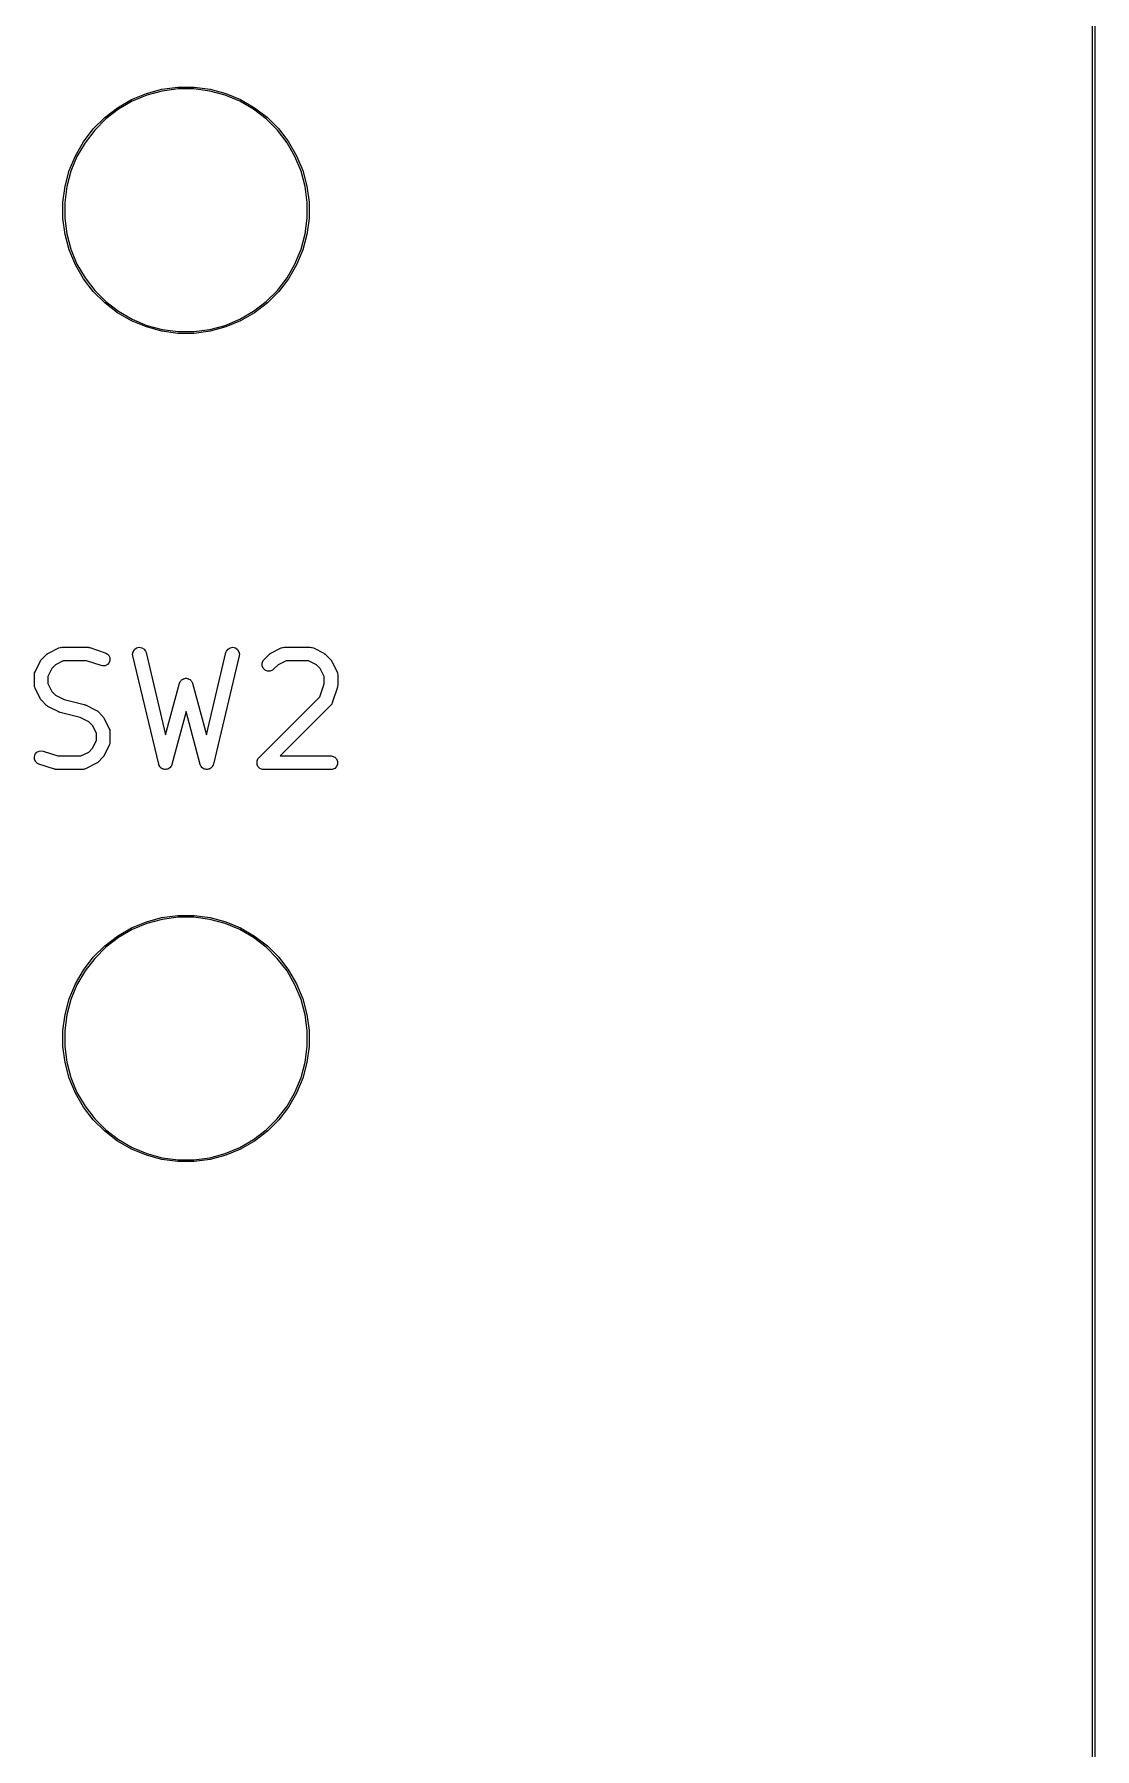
# Model space of a CAD drawing. Header units: inches. Extents: x 3.57 to 5.54, y -5.78 to -1.8.
# Drawn here: x 4.768 to 5.536, y -4.964 to -3.722 of the extents above; entities that cross this region are included whole.
import ezdxf

# ---------------------------------------------------------------- set-up
doc = ezdxf.new("R2010")
doc.units = ezdxf.units.IN
doc.header["$MEASUREMENT"] = 0
doc.layers.add('F.Silkscreen', color=41, linetype='CONTINUOUS', true_color=0xf2eda1)

msp = doc.modelspace()

# ---------------------------------------------------------------- linework, layer by layer
at = {"layer": 'F.Silkscreen', "linetype": 'CONTINUOUS'}
for p, q in [((5.5342, -5.7793), (5.5342, -1.8044)), ((5.5357, -1.8036), (5.5357, -5.78)), ((4.8488, -3.7653), (4.86, -3.7623)), ((4.86, -3.7623), (4.8716, -3.7608)), ((4.8717, -3.7621), (4.8603, -3.7636)), ((4.8716, -3.7608), (4.8833, -3.7608)), ((4.8832, -3.7621), (4.8717, -3.7621)), ((4.8946, -3.7636), (4.8832, -3.7621)), ((4.8833, -3.7608), (4.8949, -3.7623)), ((4.8949, -3.7623), (4.9062, -3.7653)), ((4.8278, -3.7757), (4.838, -3.7698)), ((4.8385, -3.771), (4.8286, -3.7767)), ((4.838, -3.7698), (4.8488, -3.7653)), ((4.8492, -3.7666), (4.8385, -3.771)), ((4.8603, -3.7636), (4.8492, -3.7666)), ((4.9058, -3.7666), (4.8946, -3.7636)), ((4.9164, -3.771), (4.9058, -3.7666)), ((4.9062, -3.7653), (4.917, -3.7698)), ((4.9264, -3.7767), (4.9164, -3.771)), ((4.917, -3.7698), (4.9271, -3.7757)), ((4.8103, -3.791), (4.8186, -3.7828)), ((4.8194, -3.7838), (4.8113, -3.7919)), ((4.8186, -3.7828), (4.8278, -3.7757)), ((4.8286, -3.7767), (4.8194, -3.7838)), ((4.9355, -3.7838), (4.9264, -3.7767)), ((4.9271, -3.7757), (4.9364, -3.7828)), ((4.9437, -3.7919), (4.9355, -3.7838)), ((4.9364, -3.7828), (4.9446, -3.791)), ((4.8032, -3.8003), (4.8103, -3.791)), ((4.8113, -3.7919), (4.8043, -3.801)), ((4.9507, -3.801), (4.9437, -3.7919)), ((4.9446, -3.791), (4.9518, -3.8003)), ((4.7929, -3.8212), (4.7974, -3.8104)), ((4.7985, -3.811), (4.7941, -3.8216)), ((4.7974, -3.8104), (4.8032, -3.8003)), ((4.8043, -3.801), (4.7985, -3.811)), ((4.9564, -3.811), (4.9507, -3.801)), ((4.9518, -3.8003), (4.9576, -3.8104)), ((4.9608, -3.8216), (4.9564, -3.811)), ((4.9576, -3.8104), (4.9621, -3.8212)), ((4.7899, -3.8325), (4.7929, -3.8212)), ((4.7941, -3.8216), (4.7911, -3.8328)), ((4.9638, -3.8328), (4.9608, -3.8216)), ((4.9621, -3.8212), (4.9651, -3.8325)), ((4.7883, -3.8441), (4.7899, -3.8325)), ((4.7911, -3.8328), (4.7896, -3.8442)), ((4.9653, -3.8442), (4.9638, -3.8328)), ((4.9651, -3.8325), (4.9666, -3.8441)), ((4.7883, -3.8442), (4.7883, -3.8441)), ((4.7883, -3.8558), (4.7883, -3.8442)), ((4.7896, -3.8442), (4.7896, -3.8557)), ((4.9653, -3.8557), (4.9653, -3.8442)), ((4.9666, -3.8441), (4.9666, -3.8558)), ((4.7899, -3.8674), (4.7883, -3.8558)), ((4.7896, -3.8557), (4.7911, -3.8671)), ((4.9638, -3.8671), (4.9653, -3.8557)), ((4.9666, -3.8558), (4.9651, -3.8674)), ((4.7929, -3.8787), (4.7899, -3.8674)), ((4.7911, -3.8671), (4.7941, -3.8782)), ((4.9608, -3.8782), (4.9638, -3.8671)), ((4.9651, -3.8674), (4.9621, -3.8787)), ((4.7974, -3.8894), (4.7929, -3.8787)), ((4.7941, -3.8782), (4.7985, -3.8889)), ((4.9564, -3.8889), (4.9608, -3.8782)), ((4.9621, -3.8787), (4.9576, -3.8894)), ((4.8032, -3.8996), (4.7974, -3.8894)), ((4.7985, -3.8889), (4.8043, -3.8988)), ((4.8043, -3.8988), (4.8113, -3.908)), ((4.9437, -3.908), (4.9507, -3.8988)), ((4.9507, -3.8988), (4.9564, -3.8889)), ((4.9576, -3.8894), (4.9518, -3.8996)), ((4.8103, -3.9088), (4.8032, -3.8996)), ((4.8186, -3.9171), (4.8103, -3.9088)), ((4.8113, -3.908), (4.8194, -3.9161)), ((4.9355, -3.9161), (4.9437, -3.908)), ((4.9446, -3.9088), (4.9364, -3.9171)), ((4.9518, -3.8996), (4.9446, -3.9088)), ((4.8278, -3.9242), (4.8186, -3.9171)), ((4.8194, -3.9161), (4.8286, -3.9231)), ((4.838, -3.9301), (4.8278, -3.9242)), ((4.8286, -3.9231), (4.8385, -3.9289)), ((4.9164, -3.9289), (4.9264, -3.9231)), ((4.9271, -3.9242), (4.917, -3.9301)), ((4.9264, -3.9231), (4.9355, -3.9161)), ((4.9364, -3.9171), (4.9271, -3.9242)), ((4.8488, -3.9345), (4.838, -3.9301)), ((4.8385, -3.9289), (4.8492, -3.9333)), ((4.86, -3.9376), (4.8488, -3.9345)), ((4.8492, -3.9333), (4.8603, -3.9363)), ((4.8603, -3.9363), (4.8717, -3.9378)), ((4.8832, -3.9378), (4.8946, -3.9363)), ((4.8946, -3.9363), (4.9058, -3.9333)), ((4.9062, -3.9345), (4.8949, -3.9376)), ((4.9058, -3.9333), (4.9164, -3.9289)), ((4.917, -3.9301), (4.9062, -3.9345)), ((4.8716, -3.9391), (4.86, -3.9376)), ((4.8833, -3.9391), (4.8716, -3.9391)), ((4.8717, -3.9378), (4.8832, -3.9378)), ((4.8949, -3.9376), (4.8833, -3.9391)), ((4.7728, -4.1754), (4.7765, -4.1717)), ((4.7765, -4.1717), (4.7769, -4.1714)), ((4.7769, -4.1714), (4.777, -4.1713)), ((4.777, -4.1713), (4.7771, -4.1712)), ((4.7771, -4.1712), (4.7772, -4.1711)), ((4.7772, -4.1711), (4.7774, -4.171)), ((4.7774, -4.171), (4.7778, -4.1708)), ((4.7778, -4.1708), (4.7853, -4.167)), ((4.7853, -4.167), (4.7862, -4.1667)), ((4.7862, -4.1667), (4.7864, -4.1667)), ((4.7864, -4.1667), (4.7865, -4.1666)), ((4.7865, -4.1666), (4.7875, -4.1665)), ((4.7875, -4.1665), (4.8062, -4.1665)), ((4.8062, -4.1665), (4.8067, -4.1665)), ((4.8067, -4.1665), (4.8068, -4.1665)), ((4.8068, -4.1665), (4.807, -4.1666)), ((4.807, -4.1666), (4.8072, -4.1666)), ((4.8072, -4.1666), (4.8073, -4.1666)), ((4.8073, -4.1666), (4.8078, -4.1667)), ((4.8078, -4.1667), (4.819, -4.1705)), ((4.819, -4.1705), (4.8199, -4.1709)), ((4.8199, -4.1709), (4.8214, -4.1721)), ((4.8214, -4.1721), (4.8222, -4.1739)), ((4.8388, -4.1716), (4.8391, -4.1697)), ((4.8389, -4.1726), (4.8388, -4.1716)), ((4.8577, -4.2513), (4.8389, -4.1726)), ((4.8391, -4.1697), (4.8401, -4.1681)), ((4.8401, -4.1681), (4.8417, -4.1669)), ((4.8417, -4.1669), (4.8435, -4.1665)), ((4.8435, -4.1665), (4.8454, -4.1668)), ((4.8454, -4.1668), (4.8471, -4.1678)), ((4.8471, -4.1678), (4.8482, -4.1694)), ((4.8482, -4.1694), (4.8485, -4.1703)), ((4.8485, -4.1703), (4.8627, -4.23)), ((4.8922, -4.23), (4.9064, -4.1703)), ((4.916, -4.1726), (4.8973, -4.2513)), ((4.9064, -4.1703), (4.9067, -4.1694)), ((4.9067, -4.1694), (4.9079, -4.1678)), ((4.9079, -4.1678), (4.9095, -4.1668)), ((4.9095, -4.1668), (4.9114, -4.1665)), ((4.9114, -4.1665), (4.9133, -4.1669)), ((4.9133, -4.1669), (4.9148, -4.1681)), ((4.9148, -4.1681), (4.9158, -4.1697)), ((4.9158, -4.1697), (4.9161, -4.1716)), ((4.9161, -4.1716), (4.916, -4.1726)), ((4.934, -4.1754), (4.9377, -4.1717)), ((4.9377, -4.1717), (4.9381, -4.1714)), ((4.9381, -4.1714), (4.9382, -4.1713)), ((4.9382, -4.1713), (4.9383, -4.1712)), ((4.9383, -4.1712), (4.9385, -4.1711)), ((4.9385, -4.1711), (4.9386, -4.171)), ((4.9386, -4.171), (4.939, -4.1708)), ((4.939, -4.1708), (4.9465, -4.167)), ((4.9465, -4.167), (4.9474, -4.1667)), ((4.9474, -4.1667), (4.9476, -4.1667)), ((4.9476, -4.1667), (4.9478, -4.1666)), ((4.9478, -4.1666), (4.9487, -4.1665)), ((4.9487, -4.1665), (4.9675, -4.1665)), ((4.9675, -4.1665), (4.9684, -4.1666)), ((4.9684, -4.1666), (4.9686, -4.1667)), ((4.9686, -4.1667), (4.9688, -4.1667)), ((4.9688, -4.1667), (4.9697, -4.167)), ((4.9697, -4.167), (4.9772, -4.1708)), ((4.9772, -4.1708), (4.9776, -4.171)), ((4.9776, -4.171), (4.9777, -4.1711)), ((4.9777, -4.1711), (4.9778, -4.1712)), ((4.9778, -4.1712), (4.978, -4.1713)), ((4.978, -4.1713), (4.9781, -4.1714)), ((4.9781, -4.1714), (4.9784, -4.1717)), ((4.9784, -4.1717), (4.9822, -4.1754)), ((4.7677, -4.1851), (4.7681, -4.1842)), ((4.7677, -4.1853), (4.7677, -4.1851)), ((4.7681, -4.1842), (4.7718, -4.1767)), ((4.7718, -4.1767), (4.7721, -4.1763)), ((4.7721, -4.1762), (4.7723, -4.176)), ((4.7721, -4.1763), (4.7721, -4.1762)), ((4.7723, -4.1759), (4.7724, -4.1758)), ((4.7723, -4.176), (4.7723, -4.1759)), ((4.7724, -4.1758), (4.7728, -4.1754)), ((4.7803, -4.1818), (4.7774, -4.1876)), ((4.7829, -4.1792), (4.7803, -4.1818)), ((4.7886, -4.1763), (4.7829, -4.1792)), ((4.8054, -4.1763), (4.7886, -4.1763)), ((4.8159, -4.1798), (4.8054, -4.1763)), ((4.8169, -4.18), (4.8159, -4.1798)), ((4.8188, -4.1799), (4.8169, -4.18)), ((4.8205, -4.179), (4.8188, -4.1799)), ((4.8218, -4.1776), (4.8205, -4.179)), ((4.8224, -4.1758), (4.8218, -4.1776)), ((4.8222, -4.1739), (4.8224, -4.1758)), ((4.9326, -4.178), (4.9334, -4.1762)), ((4.9326, -4.1799), (4.9326, -4.178)), ((4.9334, -4.1816), (4.9326, -4.1799)), ((4.9334, -4.1762), (4.934, -4.1754)), ((4.9347, -4.183), (4.9334, -4.1816)), ((4.9365, -4.1837), (4.9347, -4.183)), ((4.9384, -4.1837), (4.9365, -4.1837)), ((4.9402, -4.183), (4.9384, -4.1837)), ((4.9409, -4.1824), (4.9402, -4.183)), ((4.9441, -4.1792), (4.9409, -4.1824)), ((4.9499, -4.1763), (4.9441, -4.1792)), ((4.9663, -4.1763), (4.9499, -4.1763)), ((4.972, -4.1792), (4.9663, -4.1763)), ((4.9747, -4.1818), (4.972, -4.1792)), ((4.9775, -4.1876), (4.9747, -4.1818)), ((4.9822, -4.1754), (4.9825, -4.1758)), ((4.9825, -4.1758), (4.9826, -4.1759)), ((4.9826, -4.1759), (4.9827, -4.176)), ((4.9827, -4.176), (4.9828, -4.1762)), ((4.9828, -4.1762), (4.9828, -4.1763)), ((4.9828, -4.1763), (4.9831, -4.1767)), ((4.9831, -4.1767), (4.9869, -4.1842)), ((4.9869, -4.1842), (4.9872, -4.1851)), ((4.9872, -4.1851), (4.9872, -4.1853)), ((4.7676, -4.1864), (4.7677, -4.1855)), ((4.7676, -4.1939), (4.7676, -4.1864)), ((4.7677, -4.1949), (4.7676, -4.1939)), ((4.7677, -4.1855), (4.7677, -4.1853)), ((4.7677, -4.195), (4.7677, -4.1949)), ((4.7677, -4.1952), (4.7677, -4.195)), ((4.7681, -4.1961), (4.7677, -4.1952)), ((4.7718, -4.2036), (4.7681, -4.1961)), ((4.7774, -4.1876), (4.7774, -4.1927)), ((4.7774, -4.1927), (4.7803, -4.1985)), ((4.8627, -4.23), (4.8727, -4.1926)), ((4.8727, -4.1926), (4.8728, -4.1924)), ((4.8728, -4.1923), (4.8729, -4.1922)), ((4.8728, -4.1924), (4.8728, -4.1923)), ((4.8729, -4.1922), (4.8731, -4.1917)), ((4.8731, -4.1917), (4.8734, -4.1912)), ((4.8734, -4.1912), (4.8738, -4.1907)), ((4.8738, -4.1907), (4.874, -4.1905)), ((4.874, -4.1905), (4.8742, -4.1902)), ((4.8742, -4.1902), (4.8748, -4.1899)), ((4.8748, -4.1899), (4.8753, -4.1895)), ((4.8753, -4.1895), (4.8756, -4.1894)), ((4.8756, -4.1894), (4.8759, -4.1893)), ((4.8759, -4.1893), (4.8765, -4.1892)), ((4.8765, -4.1892), (4.8772, -4.189)), ((4.8772, -4.189), (4.8775, -4.189)), ((4.8775, -4.189), (4.8778, -4.189)), ((4.8778, -4.189), (4.8784, -4.1892)), ((4.8784, -4.1892), (4.8791, -4.1893)), ((4.8791, -4.1893), (4.8793, -4.1894)), ((4.8793, -4.1894), (4.8796, -4.1895)), ((4.8796, -4.1895), (4.8802, -4.1899)), ((4.8802, -4.1899), (4.8807, -4.1902)), ((4.8807, -4.1902), (4.8809, -4.1905)), ((4.8809, -4.1905), (4.8812, -4.1907)), ((4.8812, -4.1907), (4.8815, -4.1912)), ((4.8815, -4.1912), (4.8819, -4.1917)), ((4.8819, -4.1917), (4.8821, -4.1922)), ((4.8821, -4.1922), (4.8821, -4.1923)), ((4.8821, -4.1923), (4.8821, -4.1924)), ((4.8821, -4.1924), (4.8822, -4.1926)), ((4.8822, -4.1926), (4.8922, -4.23)), ((4.9744, -4.2025), (4.9775, -4.1931)), ((4.9775, -4.1931), (4.9775, -4.1876)), ((4.9871, -4.1955), (4.9834, -4.2067)), ((4.9872, -4.195), (4.9871, -4.1955)), ((4.9872, -4.1853), (4.9873, -4.1855)), ((4.9873, -4.1949), (4.9872, -4.195)), ((4.9873, -4.1855), (4.9874, -4.1864)), ((4.9874, -4.1939), (4.9873, -4.1944)), ((4.9873, -4.1944), (4.9873, -4.1945)), ((4.9873, -4.1945), (4.9873, -4.1947)), ((4.9873, -4.1947), (4.9873, -4.1949)), ((4.9874, -4.1864), (4.9874, -4.1939)), ((4.7721, -4.204), (4.7718, -4.2036)), ((4.7721, -4.2041), (4.7721, -4.204)), ((4.7723, -4.2043), (4.7721, -4.2041)), ((4.7723, -4.2044), (4.7723, -4.2043)), ((4.7724, -4.2045), (4.7723, -4.2044)), ((4.7728, -4.2049), (4.7724, -4.2045)), ((4.7765, -4.2086), (4.7728, -4.2049)), ((4.7769, -4.2089), (4.7765, -4.2086)), ((4.777, -4.209), (4.7769, -4.2089)), ((4.7771, -4.2091), (4.777, -4.209)), ((4.7772, -4.2092), (4.7771, -4.2091)), ((4.7774, -4.2093), (4.7772, -4.2092)), ((4.7778, -4.2096), (4.7774, -4.2093)), ((4.7853, -4.2133), (4.7778, -4.2096)), ((4.7803, -4.1985), (4.7829, -4.2011)), ((4.7829, -4.2011), (4.7892, -4.2043)), ((4.7892, -4.2043), (4.8037, -4.2079)), ((4.8037, -4.2079), (4.8037, -4.2079)), ((4.8037, -4.2079), (4.8038, -4.2079)), ((4.8038, -4.2079), (4.8042, -4.2081)), ((4.8042, -4.2081), (4.8046, -4.2082)), ((4.8046, -4.2082), (4.8046, -4.2082)), ((4.8046, -4.2082), (4.8047, -4.2083)), ((4.8047, -4.2083), (4.8122, -4.212)), ((4.9302, -4.2467), (4.9744, -4.2025)), ((4.9822, -4.2086), (4.9456, -4.2452)), ((4.9828, -4.2079), (4.9822, -4.2086)), ((4.9829, -4.2077), (4.9828, -4.2079)), ((4.983, -4.2076), (4.9829, -4.2077)), ((4.9834, -4.2067), (4.983, -4.2076)), ((4.7854, -4.2133), (4.7853, -4.2133)), ((4.7854, -4.2134), (4.7854, -4.2133)), ((4.7858, -4.2135), (4.7854, -4.2134)), ((4.7862, -4.2137), (4.7858, -4.2135)), ((4.7863, -4.2137), (4.7862, -4.2137)), ((4.7862, -4.2137), (4.7862, -4.2137)), ((4.8008, -4.2173), (4.7863, -4.2137)), ((4.8071, -4.2205), (4.8008, -4.2173)), ((4.8097, -4.2231), (4.8071, -4.2205)), ((4.8122, -4.212), (4.8126, -4.2123)), ((4.8126, -4.2123), (4.8127, -4.2123)), ((4.8127, -4.2123), (4.8128, -4.2124)), ((4.8128, -4.2124), (4.813, -4.2125)), ((4.813, -4.2125), (4.8131, -4.2126)), ((4.8131, -4.2126), (4.8135, -4.2129)), ((4.8135, -4.2129), (4.8172, -4.2167)), ((4.8172, -4.2167), (4.8175, -4.2171)), ((4.8175, -4.2171), (4.8176, -4.2171)), ((4.8176, -4.2171), (4.8177, -4.2173)), ((4.8177, -4.2173), (4.8178, -4.2174)), ((4.8178, -4.2174), (4.8179, -4.2175)), ((4.8179, -4.2175), (4.8181, -4.218)), ((4.8181, -4.218), (4.8219, -4.2255)), ((4.8775, -4.213), (4.8672, -4.2514)), ((4.8877, -4.2514), (4.8775, -4.213)), ((4.8126, -4.2288), (4.8097, -4.2231)), ((4.8097, -4.2397), (4.8126, -4.234)), ((4.8126, -4.234), (4.8126, -4.2288)), ((4.8219, -4.2255), (4.8222, -4.2264)), ((4.8222, -4.2264), (4.8222, -4.2265)), ((4.8222, -4.2265), (4.8223, -4.2267)), ((4.8223, -4.2267), (4.8224, -4.2277)), ((4.8224, -4.2277), (4.8224, -4.2352)), ((4.7676, -4.2458), (4.7682, -4.244)), ((4.7677, -4.2477), (4.7676, -4.2458)), ((4.7682, -4.244), (4.7695, -4.2425)), ((4.7695, -4.2425), (4.7712, -4.2417)), ((4.7712, -4.2417), (4.7731, -4.2415)), ((4.7731, -4.2415), (4.774, -4.2417)), ((4.774, -4.2417), (4.7845, -4.2452)), ((4.7845, -4.2452), (4.8013, -4.2452)), ((4.8013, -4.2452), (4.8071, -4.2424)), ((4.8071, -4.2424), (4.8097, -4.2397)), ((4.8172, -4.2461), (4.8135, -4.2499)), ((4.8175, -4.2458), (4.8172, -4.2461)), ((4.8176, -4.2457), (4.8175, -4.2458)), ((4.8177, -4.2455), (4.8176, -4.2457)), ((4.8178, -4.2454), (4.8177, -4.2455)), ((4.8179, -4.2453), (4.8178, -4.2454)), ((4.8181, -4.2449), (4.8179, -4.2453)), ((4.8219, -4.2374), (4.8181, -4.2449)), ((4.8222, -4.2365), (4.8219, -4.2374)), ((4.8223, -4.2361), (4.8222, -4.2363)), ((4.8222, -4.2363), (4.8222, -4.2365)), ((4.8224, -4.2352), (4.8223, -4.2361)), ((4.9296, -4.2474), (4.9302, -4.2467)), ((4.9456, -4.2452), (4.9825, -4.2452)), ((4.9825, -4.2452), (4.9834, -4.2453)), ((4.9834, -4.2453), (4.9852, -4.2461)), ((4.9852, -4.2461), (4.9865, -4.2474)), ((4.7686, -4.2494), (4.7677, -4.2477)), ((4.77, -4.2507), (4.7686, -4.2494)), ((4.7709, -4.2511), (4.77, -4.2507)), ((4.7822, -4.2548), (4.7709, -4.2511)), ((4.7827, -4.2549), (4.7822, -4.2548)), ((4.7828, -4.255), (4.7827, -4.2549)), ((4.7829, -4.255), (4.7828, -4.255)), ((4.7831, -4.255), (4.7829, -4.255)), ((4.7832, -4.255), (4.7831, -4.255)), ((4.7837, -4.2551), (4.7832, -4.255)), ((4.8025, -4.2551), (4.7837, -4.2551)), ((4.8034, -4.255), (4.8025, -4.2551)), ((4.8036, -4.2549), (4.8034, -4.255)), ((4.8038, -4.2549), (4.8036, -4.2549)), ((4.8047, -4.2546), (4.8038, -4.2549)), ((4.8122, -4.2508), (4.8047, -4.2546)), ((4.8126, -4.2505), (4.8122, -4.2508)), ((4.8127, -4.2505), (4.8126, -4.2505)), ((4.8128, -4.2504), (4.8127, -4.2505)), ((4.813, -4.2503), (4.8128, -4.2504)), ((4.8131, -4.2502), (4.813, -4.2503)), ((4.8135, -4.2499), (4.8131, -4.2502)), ((4.8578, -4.2516), (4.8577, -4.2513)), ((4.8578, -4.2517), (4.8578, -4.2516)), ((4.8579, -4.2518), (4.8578, -4.2517)), ((4.858, -4.2522), (4.8579, -4.2518)), ((4.8584, -4.2528), (4.858, -4.2522)), ((4.8588, -4.2534), (4.8584, -4.2528)), ((4.859, -4.2536), (4.8588, -4.2534)), ((4.8591, -4.2538), (4.859, -4.2536)), ((4.8597, -4.2541), (4.8591, -4.2538)), ((4.8603, -4.2546), (4.8597, -4.2541)), ((4.8605, -4.2546), (4.8603, -4.2546)), ((4.8608, -4.2548), (4.8605, -4.2546)), ((4.8615, -4.2549), (4.8608, -4.2548)), ((4.8622, -4.2551), (4.8615, -4.2549)), ((4.8624, -4.255), (4.8622, -4.2551)), ((4.8627, -4.2551), (4.8624, -4.255)), ((4.8634, -4.2549), (4.8627, -4.2551)), ((4.8641, -4.2548), (4.8634, -4.2549)), ((4.8643, -4.2547), (4.8641, -4.2548)), ((4.8645, -4.2546), (4.8643, -4.2547)), ((4.8651, -4.2542), (4.8645, -4.2546)), ((4.8657, -4.2538), (4.8651, -4.2542)), ((4.8659, -4.2536), (4.8657, -4.2538)), ((4.8661, -4.2535), (4.8659, -4.2536)), ((4.8665, -4.2529), (4.8661, -4.2535)), ((4.8669, -4.2523), (4.8665, -4.2529)), ((4.867, -4.252), (4.8669, -4.2523)), ((4.8671, -4.2519), (4.867, -4.252)), ((4.8672, -4.2514), (4.8671, -4.2517)), ((4.8671, -4.2517), (4.8671, -4.2519)), ((4.8878, -4.2517), (4.8877, -4.2514)), ((4.8879, -4.2519), (4.8878, -4.2517)), ((4.8879, -4.252), (4.8879, -4.2519)), ((4.8881, -4.2523), (4.8879, -4.252)), ((4.8885, -4.2529), (4.8881, -4.2523)), ((4.8889, -4.2535), (4.8885, -4.2529)), ((4.8891, -4.2536), (4.8889, -4.2535)), ((4.8892, -4.2538), (4.8891, -4.2536)), ((4.8898, -4.2542), (4.8892, -4.2538)), ((4.8904, -4.2546), (4.8898, -4.2542)), ((4.8907, -4.2547), (4.8904, -4.2546)), ((4.8909, -4.2548), (4.8907, -4.2547)), ((4.8916, -4.2549), (4.8909, -4.2548)), ((4.8923, -4.2551), (4.8916, -4.2549)), ((4.8925, -4.255), (4.8923, -4.2551)), ((4.8928, -4.2551), (4.8925, -4.255)), ((4.8935, -4.2549), (4.8928, -4.2551)), ((4.8942, -4.2548), (4.8935, -4.2549)), ((4.8944, -4.2546), (4.8942, -4.2548)), ((4.8946, -4.2546), (4.8944, -4.2546)), ((4.8952, -4.2541), (4.8946, -4.2546)), ((4.8958, -4.2538), (4.8952, -4.2541)), ((4.896, -4.2536), (4.8958, -4.2538)), ((4.8962, -4.2534), (4.896, -4.2536)), ((4.8965, -4.2528), (4.8962, -4.2534)), ((4.8969, -4.2522), (4.8965, -4.2528)), ((4.8971, -4.2518), (4.8969, -4.2522)), ((4.8973, -4.2513), (4.8971, -4.2516)), ((4.8971, -4.2516), (4.8971, -4.2517)), ((4.8971, -4.2517), (4.8971, -4.2518)), ((4.9289, -4.2492), (4.9291, -4.2487)), ((4.9289, -4.2511), (4.9289, -4.2492)), ((4.9291, -4.2516), (4.9289, -4.2511)), ((4.9291, -4.2487), (4.9296, -4.2474)), ((4.9296, -4.2529), (4.9291, -4.2516)), ((4.9296, -4.2474), (4.9296, -4.2474)), ((4.931, -4.2542), (4.9296, -4.2529)), ((4.9322, -4.2548), (4.931, -4.2542)), ((4.9328, -4.255), (4.9322, -4.2548)), ((4.9337, -4.2551), (4.9328, -4.255)), ((4.9328, -4.255), (4.9328, -4.255)), ((4.9825, -4.2551), (4.9337, -4.2551)), ((4.9834, -4.255), (4.9825, -4.2551)), ((4.9852, -4.2542), (4.9834, -4.255)), ((4.9865, -4.2529), (4.9852, -4.2542)), ((4.9865, -4.2474), (4.9873, -4.2492)), ((4.9873, -4.2511), (4.9865, -4.2529)), ((4.9873, -4.2492), (4.9873, -4.2511)), ((4.8278, -4.3757), (4.838, -4.3698)), ((4.8385, -4.371), (4.8286, -4.3768)), ((4.838, -4.3698), (4.8488, -4.3654)), ((4.8492, -4.3666), (4.8385, -4.371)), ((4.8488, -4.3654), (4.86, -4.3623)), ((4.8603, -4.3636), (4.8492, -4.3666)), ((4.86, -4.3623), (4.8716, -4.3608)), ((4.8717, -4.3621), (4.8603, -4.3636)), ((4.8716, -4.3608), (4.8833, -4.3608)), ((4.8832, -4.3621), (4.8717, -4.3621)), ((4.8946, -4.3636), (4.8832, -4.3621)), ((4.8833, -4.3608), (4.8949, -4.3623)), ((4.9058, -4.3666), (4.8946, -4.3636)), ((4.8949, -4.3623), (4.9062, -4.3654)), ((4.9164, -4.371), (4.9058, -4.3666)), ((4.9062, -4.3654), (4.917, -4.3698)), ((4.9264, -4.3768), (4.9164, -4.371)), ((4.917, -4.3698), (4.9271, -4.3757)), ((4.8103, -4.391), (4.8186, -4.3828)), ((4.8194, -4.3838), (4.8113, -4.3919)), ((4.8186, -4.3828), (4.8278, -4.3757)), ((4.8286, -4.3768), (4.8194, -4.3838)), ((4.9355, -4.3838), (4.9264, -4.3768)), ((4.9271, -4.3757), (4.9364, -4.3828)), ((4.9436, -4.3919), (4.9355, -4.3838)), ((4.9364, -4.3828), (4.9446, -4.391)), ((4.8032, -4.4003), (4.8103, -4.391)), ((4.8113, -4.3919), (4.8043, -4.401)), ((4.9507, -4.401), (4.9436, -4.3919)), ((4.9446, -4.391), (4.9517, -4.4003)), ((4.7974, -4.4104), (4.8032, -4.4003)), ((4.8043, -4.401), (4.7985, -4.411)), ((4.9564, -4.411), (4.9507, -4.401)), ((4.9517, -4.4003), (4.9576, -4.4104)), ((4.7929, -4.4212), (4.7974, -4.4104)), ((4.7985, -4.411), (4.7941, -4.4217)), ((4.9608, -4.4217), (4.9564, -4.411)), ((4.9576, -4.4104), (4.9621, -4.4212)), ((4.7883, -4.4441), (4.7899, -4.4325)), ((4.7911, -4.4328), (4.7896, -4.4442)), ((4.7899, -4.4325), (4.7929, -4.4212)), ((4.7941, -4.4217), (4.7911, -4.4328)), ((4.9638, -4.4328), (4.9608, -4.4217)), ((4.9621, -4.4212), (4.9651, -4.4325)), ((4.9653, -4.4442), (4.9638, -4.4328)), ((4.9651, -4.4325), (4.9666, -4.4441)), ((4.7883, -4.4442), (4.7883, -4.4441)), ((4.7883, -4.4558), (4.7883, -4.4442)), ((4.7896, -4.4442), (4.7896, -4.4557)), ((4.9653, -4.4557), (4.9653, -4.4442)), ((4.9666, -4.4441), (4.9666, -4.4558)), ((4.7899, -4.4674), (4.7883, -4.4558)), ((4.7896, -4.4557), (4.7911, -4.4671)), ((4.9638, -4.4671), (4.9653, -4.4557)), ((4.9666, -4.4558), (4.9651, -4.4674)), ((4.7929, -4.4787), (4.7899, -4.4674)), ((4.7911, -4.4671), (4.7941, -4.4782)), ((4.9608, -4.4782), (4.9638, -4.4671)), ((4.9651, -4.4674), (4.9621, -4.4787)), ((4.7974, -4.4895), (4.7929, -4.4787)), ((4.7941, -4.4782), (4.7985, -4.4889)), ((4.9564, -4.4889), (4.9608, -4.4782)), ((4.9621, -4.4787), (4.9576, -4.4895)), ((4.8032, -4.4996), (4.7974, -4.4895)), ((4.7985, -4.4889), (4.8043, -4.4988)), ((4.9507, -4.4988), (4.9564, -4.4889)), ((4.9576, -4.4895), (4.9517, -4.4996)), ((4.8103, -4.5088), (4.8032, -4.4996)), ((4.8043, -4.4988), (4.8113, -4.508)), ((4.8113, -4.508), (4.8194, -4.5161)), ((4.9355, -4.5161), (4.9436, -4.508)), ((4.9436, -4.508), (4.9507, -4.4988)), ((4.9517, -4.4996), (4.9446, -4.5088)), ((4.8186, -4.5171), (4.8103, -4.5088)), ((4.8278, -4.5242), (4.8186, -4.5171)), ((4.8194, -4.5161), (4.8286, -4.5231)), ((4.9264, -4.5231), (4.9355, -4.5161)), ((4.9364, -4.5171), (4.9271, -4.5242)), ((4.9446, -4.5088), (4.9364, -4.5171)), ((4.838, -4.5301), (4.8278, -4.5242)), ((4.8286, -4.5231), (4.8385, -4.5289)), ((4.8488, -4.5345), (4.838, -4.5301)), ((4.8385, -4.5289), (4.8492, -4.5333)), ((4.9058, -4.5333), (4.9164, -4.5289)), ((4.917, -4.5301), (4.9062, -4.5345)), ((4.9164, -4.5289), (4.9264, -4.5231)), ((4.9271, -4.5242), (4.917, -4.5301)), ((4.86, -4.5376), (4.8488, -4.5345)), ((4.8492, -4.5333), (4.8603, -4.5363)), ((4.8716, -4.5391), (4.86, -4.5376)), ((4.8603, -4.5363), (4.8717, -4.5378)), ((4.8833, -4.5391), (4.8716, -4.5391)), ((4.8717, -4.5378), (4.8832, -4.5378)), ((4.8832, -4.5378), (4.8946, -4.5363)), ((4.8949, -4.5376), (4.8833, -4.5391)), ((4.8946, -4.5363), (4.9058, -4.5333)), ((4.9062, -4.5345), (4.8949, -4.5376))]:
    msp.add_line(p, q, dxfattribs=at)

doc.saveas('drawing.dxf')
